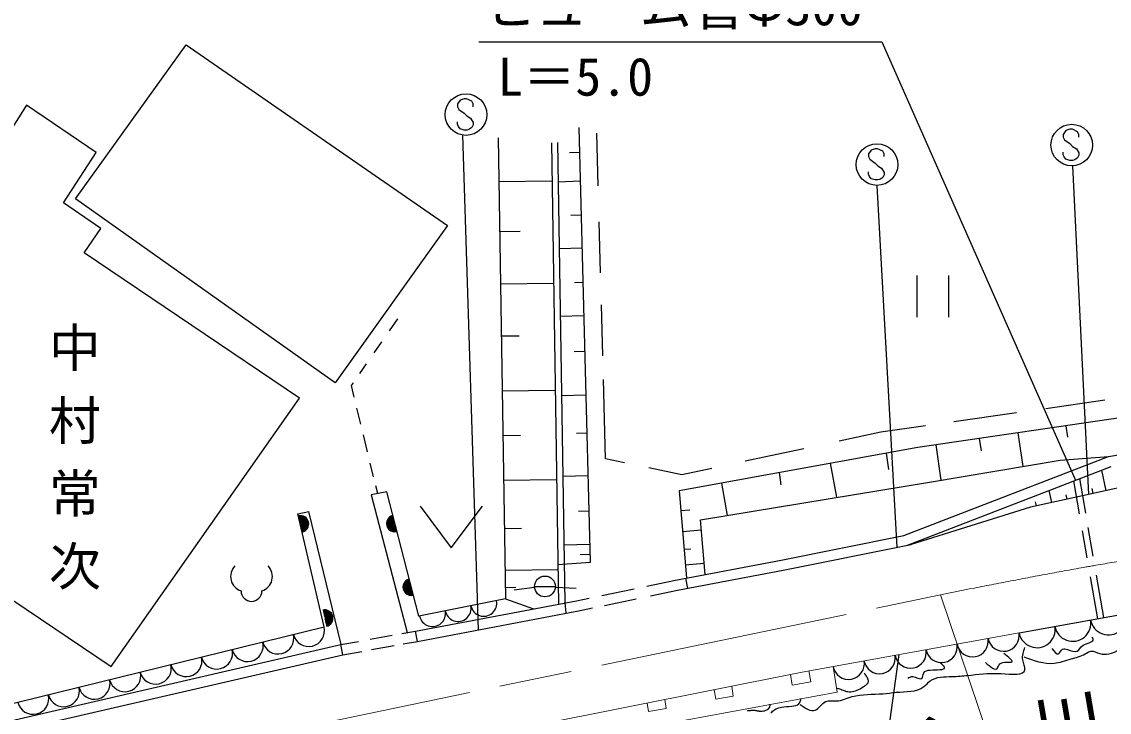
# Model space of a CAD drawing. Units: millimetres, scale not verified. Extents: x 40000 to 680000, y 20000 to 380000.
# Drawn here: x 179403 to 231703, y 293066 to 326250 of the extents above; entities that cross this region are included whole.
import ezdxf
from ezdxf.enums import TextEntityAlignment as Align

# ---------------------------------------------------------------- set-up
doc = ezdxf.new("R2010")
doc.units = ezdxf.units.MM
doc.header["$LTSCALE"] = 1000
doc.linetypes.add('CHAIN', pattern=[18.5, 12, -1.5, 3.5, -1.5])
for name, color, linetype, lineweight in [('M-BGD', 7, 'Continuous', 25), ('M-BMK', 2, 'CHAIN', 13), ('M-STR-HTXT', 7, 'Continuous', 13), ('M-STR-STR3', 7, 'Continuous', 25), ('M-STR-STRC', 7, 'Continuous', 25)]:
    doc.layers.add(name, color=color, linetype=linetype, lineweight=lineweight)
doc.styles.add('@ＭＳ ゴシック', font='')
doc.styles.add('ＭＳ ゴシック', font='')
doc.styles.get('@ＭＳ ゴシック').set_extended_font_data('@MS Gothic')
doc.styles.get('ＭＳ ゴシック').set_extended_font_data('MS Gothic')

msp = doc.modelspace()

# ---------------------------------------------------------------- linework, layer by layer
at = {"layer": 'M-BGD'}
for p, q in [((181993, 317748), (187308, 325144)), ((187308, 325144), (199886, 316464)), ((179629, 322240), (178364, 320233)), ((182987, 319972), (179629, 322240)), ((206750, 300277), (206205, 321169)), ((202312, 320672), (202670, 298516)), ((207132, 318364), (207066, 320901)), ((204873, 320437), (205218, 298263)), ((205173, 320442), (205517, 298319)), ((181417, 317551), (182987, 319972)), ((205752, 319967), (206236, 319983)), ((204902, 318594), (202346, 318563)), ((205207, 318564), (206272, 318599)), ((183205, 316308), (181417, 317551)), ((194482, 308891), (181993, 317748)), ((205810, 316949), (206314, 316966)), ((199886, 316464), (194482, 308891)), ((207241, 314189), (207177, 316640)), ((182398, 315153), (183205, 316308)), ((202385, 316175), (203380, 316187)), ((205252, 315354), (206356, 315389)), ((192756, 308153), (182398, 315153)), ((222466, 312049), (222466, 314049)), ((223966, 314049), (223966, 312049)), ((204978, 313674), (202426, 313643)), ((205980, 313720), (206399, 313734)), ((207345, 310199), (207281, 312648)), ((197090, 311403), (197485, 311971)), ((205303, 312094), (206441, 312128)), ((196346, 310334), (196722, 310875)), ((202466, 311153), (203328, 311163)), ((205970, 310403), (206485, 310419)), ((195661, 309351), (195985, 309817)), ((195257, 308772), (195350, 308905)), ((195396, 308201), (195257, 308772)), ((207474, 305251), (207375, 309062)), ((183706, 295266), (192756, 308153)), ((205057, 308524), (202496, 308493)), ((205362, 308294), (206538, 308328)), ((239909, 308335), (222490, 305795)), ((231485, 308059), (228653, 307654)), ((195712, 306910), (195522, 307687)), ((227243, 307453), (224226, 307022)), ((206076, 306474), (206588, 306491)), ((220720, 306521), (218709, 306092)), ((222861, 306827), (220720, 306521)), ((227557, 304884), (227328, 306501)), ((229717, 306279), (229639, 306838)), ((231661, 305365), (238275, 306482)), ((196034, 305587), (195835, 306403)), ((202543, 306368), (203385, 306378)), ((225555, 305628), (225471, 306230)), ((222490, 305795), (211013, 303708)), ((217012, 305730), (214195, 305129)), ((221106, 304736), (220994, 305523)), ((223626, 304226), (223383, 305925)), ((196327, 304386), (196167, 305043)), ((208389, 305059), (207474, 305251)), ((218596, 303395), (218304, 305034)), ((221828, 301568), (231661, 305365)), ((223055, 304131), (229337, 305182)), ((229337, 305182), (231661, 305365)), ((238228, 305201), (230415, 303463)), ((205423, 304404), (206641, 304438)), ((211149, 304480), (209566, 304812)), ((212584, 304786), (211149, 304480)), ((215926, 304000), (215842, 304586)), ((222008, 301102), (231794, 304880)), ((231325, 304699), (231544, 303714)), ((196524, 303580), (196436, 303940)), ((205125, 304234), (202578, 304203)), ((212038, 302312), (223055, 304131)), ((213346, 302528), (213068, 304082)), ((229986, 304182), (230260, 302602)), ((230271, 304292), (230560, 302627)), ((196953, 303666), (196213, 303518)), ((196213, 303518), (197934, 296891)), ((198497, 297682), (196953, 303666)), ((211013, 303708), (211367, 299519)), ((230415, 303463), (227910, 302927)), ((228797, 303723), (228925, 303145)), ((229679, 303306), (229634, 303516)), ((230933, 303578), (230880, 303827)), ((198558, 302964), (200058, 300964)), ((200058, 300964), (201558, 302964)), ((227910, 302927), (222172, 301127)), ((228202, 302990), (228162, 303176)), ((173109, 302396), (183706, 295266)), ((192673, 302596), (193216, 302716)), ((193940, 297166), (192673, 302596)), ((194770, 296325), (193216, 302716)), ((206183, 302723), (206686, 302740)), ((211093, 302757), (211525, 302792)), ((212277, 299691), (212038, 302312)), ((202615, 301895), (203442, 301905)), ((212084, 301814), (211179, 301740)), ((230402, 301785), (230627, 300492)), ((230678, 301952), (230917, 300571)), ((215932, 300382), (221828, 301568)), ((205474, 301104), (206728, 301138)), ((211250, 300899), (211579, 300926)), ((216027, 299892), (222172, 301127)), ((205188, 300166), (206750, 300277)), ((206255, 300650), (206740, 300666)), ((210849, 299421), (215932, 300382)), ((212227, 300214), (211314, 300141)), ((205193, 299904), (202648, 299873)), ((210947, 298930), (216027, 299892)), ((209467, 299132), (210849, 299421)), ((211325, 299511), (211415, 299019)), ((230786, 299572), (231135, 297561)), ((231076, 299656), (231431, 297614)), ((202661, 299064), (203166, 299081)), ((204067, 299054), (203077, 298934)), ((204066, 299111), (205066, 299111)), ((205067, 299084), (206067, 299034)), ((207298, 298680), (208851, 299004)), ((209648, 298660), (210947, 298930)), ((198344, 296964), (206078, 298425)), ((202670, 298516), (198497, 297682)), ((202670, 298516), (204009, 298034)), ((205517, 298342), (205575, 297822)), ((206078, 298425), (206699, 298555)), ((207434, 298198), (208949, 298514)), ((198435, 296472), (206175, 297935)), ((206175, 297935), (206854, 298077)), ((227365, 296889), (232530, 297809)), ((176262, 292821), (193940, 297166)), ((196160, 296574), (197224, 296764)), ((197687, 296846), (198344, 296964)), ((198435, 296472), (198344, 296964)), ((176276, 292062), (194749, 296321)), ((194749, 296321), (195604, 296474)), ((194849, 295831), (194749, 296321)), ((196225, 296077), (197313, 296272)), ((197752, 296350), (198435, 296472)), ((176389, 291575), (194849, 295831)), ((194849, 295831), (195753, 295993))]:
    msp.add_line(p, q, dxfattribs=at)
at = {"layer": 'M-BGD', "lineweight": 13}
for p, q in [((216932, 294997), (227365, 296889)), ((204148, 292440), (216932, 294997)), ((217263, 295057), (217344, 294534)), ((218423, 295267), (218613, 294038)), ((216372, 294885), (216451, 294369)), ((216451, 294369), (217344, 294534)), ((218613, 294038), (206223, 291751)), ((212706, 294151), (212777, 293691)), ((213545, 294319), (213618, 293846)), ((209543, 293095), (209480, 293506)), ((210388, 293250), (210323, 293675)), ((212777, 293691), (213618, 293846)), ((209544, 293094), (210388, 293250))]:
    msp.add_line(p, q, dxfattribs=at)
at = {"layer": 'M-BGD'}
for points in [[(218582, 294228), (218617, 294222), (218675, 294208), (218732, 294190), (218789, 294170), (218845, 294148), (218902, 294126), (218959, 294105), (219016, 294086), (219073, 294071), (219129, 294059), (219203, 294051), (219277, 294052), (219351, 294061), (219425, 294077), (219499, 294099), (219573, 294127), (219647, 294160), (219722, 294197), (219796, 294239), (219871, 294283), (219903, 294303), (219934, 294323), (219964, 294344), (219993, 294365), (220020, 294387), (220045, 294410), (220067, 294433), (220086, 294457), (220101, 294482), (220112, 294507), (220120, 294545), (220120, 294585), (220112, 294626), (220097, 294668), (220077, 294712), (220051, 294756), (220022, 294801), (219991, 294847), (219957, 294892), (219923, 294938)], [(214307, 293140), (214343, 293145), (214379, 293149), (214415, 293153), (214451, 293157), (214487, 293160), (214523, 293162), (214558, 293163), (214593, 293163), (214628, 293161), (214663, 293158), (214685, 293155), (214708, 293152), (214730, 293148), (214753, 293144), (214775, 293139), (214798, 293135), (214821, 293131), (214845, 293128), (214869, 293125), (214894, 293122), (214951, 293120), (215010, 293123), (215069, 293130), (215127, 293141), (215183, 293158), (215235, 293180), (215281, 293206), (215321, 293238), (215352, 293275), (215374, 293318), (215379, 293334), (215383, 293351), (215386, 293368), (215388, 293385), (215390, 293403), (215391, 293422), (215391, 293440), (215391, 293453)], [(215425, 293032), (215469, 293073), (215514, 293113), (215560, 293151), (215608, 293187), (215659, 293219), (215712, 293247), (215819, 293286), (215935, 293312), (216055, 293328), (216178, 293338), (216300, 293346), (216418, 293355), (216528, 293370), (216627, 293392), (216712, 293427), (216780, 293478), (216818, 293529), (216846, 293589), (216864, 293658), (216873, 293724)]]:
    msp.add_lwpolyline(points, dxfattribs=at)
msp.add_circle((204566, 299111), 500, dxfattribs=at)
for centre, radius, start, end in [((192804, 302113), 400, 283.134, 103.134), ((192804, 302113), 400, 283.134, 103.134), ((192804, 302113), 350, 283.134, 103.134), ((192804, 302113), 300, 283.134, 103.134), ((192804, 302113), 250, 283.134, 103.134), ((192804, 302113), 200, 283.134, 103.134), ((197348, 302136), 400, 104.4703, 284.4703), ((197348, 302136), 400, 104.4703, 284.4703), ((197348, 302136), 350, 104.4703, 284.4703), ((197348, 302136), 300, 104.4703, 284.4703), ((197348, 302136), 250, 104.4703, 284.4703), ((197348, 302136), 200, 104.4703, 284.4703), ((192804, 302113), 150, 283.134, 103.134), ((192804, 302113), 100, 283.134, 103.134), ((192804, 302113), 50, 283.134, 103.134), ((197348, 302136), 150, 104.4703, 284.4703), ((197348, 302136), 100, 104.4703, 284.4703), ((197348, 302136), 50, 104.4703, 284.4703), ((190174, 299589), 727, 135.7958, 252.2769), ((190731, 299589), 727, 287.7231, 44.2042), ((198137, 299078), 400, 104.4703, 284.4703), ((198137, 299078), 400, 104.4703, 284.4703), ((198137, 299078), 350, 104.4703, 284.4703), ((198137, 299078), 300, 104.4703, 284.4703), ((198137, 299078), 250, 104.4703, 284.4703), ((198137, 299078), 200, 104.4703, 284.4703), ((198137, 299078), 150, 104.4703, 284.4703), ((198137, 299078), 100, 104.4703, 284.4703), ((190453, 298896), 500, 180.0001, 359.9999), ((198137, 299078), 50, 104.4703, 284.4703), ((200387, 298060), 629, 191.3099, 11.3099), ((201620, 298306), 629, 191.3099, 11.3099), ((193971, 297588), 400, 283.134, 103.134), ((193971, 297588), 400, 283.134, 103.134), ((193971, 297588), 350, 283.134, 103.134), ((193971, 297588), 300, 283.134, 103.134), ((193971, 297588), 250, 283.134, 103.134), ((193971, 297588), 200, 283.134, 103.134), ((193971, 297588), 150, 283.134, 103.134), ((193971, 297588), 100, 283.134, 103.134), ((193971, 297588), 50, 283.134, 103.134), ((199154, 297813), 629, 191.3099, 11.3099), ((231669, 297656), 874, 190.105, 10.105), ((193204, 296985), 758, 193.806, 13.806), ((228226, 297042), 874, 190.105, 10.105), ((229947, 297349), 874, 190.105, 10.105), ((191731, 296623), 758, 193.806, 13.806), ((225129, 296483), 757, 190.2801, 10.2801), ((226620, 296754), 757, 190.2801, 10.2801), ((188784, 295898), 758, 193.806, 13.806), ((190257, 296260), 758, 193.806, 13.806), ((222149, 295943), 757, 190.2801, 10.2801), ((223639, 296213), 757, 190.2801, 10.2801), ((187311, 295536), 758, 193.806, 13.806), ((219168, 295402), 757, 190.2801, 10.2801), ((220658, 295673), 757, 190.2801, 10.2801), ((184365, 294812), 758, 193.806, 13.806), ((185838, 295174), 758, 193.806, 13.806), ((182892, 294450), 758, 193.806, 13.806), ((181418, 294088), 758, 193.806, 13.806), ((179945, 293726), 758, 193.806, 13.806)]:
    msp.add_arc(centre, radius, start, end, dxfattribs=at)
for points, knots in [([(227597, 295732), (228081, 295553), (228565, 295375), (229046, 295421), (229323, 295448), (229599, 295550), (229873, 295628), (230103, 295694), (230332, 295743), (230546, 295870), (230638, 295924), (230728, 295993), (230822, 296008), (230958, 296028), (231103, 295934), (231253, 295887), (231397, 295842), (231546, 295840), (231684, 295870), (232050, 295948), (232344, 296241), (232754, 296266), (233095, 296287), (233516, 296122), (233702, 296318), (233784, 296404), (233820, 296560), (233909, 296680), (233990, 296790), (234116, 296871), (234150, 296973), (234194, 297101), (234094, 297261), (233995, 297422)], [0, 0, 0, 0, 1, 1, 1, 2, 2, 2, 3, 3, 3, 4, 4, 4, 5, 5, 5, 6, 6, 6, 7, 7, 7, 8, 8, 8, 9, 9, 9, 10, 10, 10, 11, 11, 11, 11]), ([(228942, 296128), (229062, 295973), (229181, 295817), (229270, 295870), (229332, 295907), (229380, 296048), (229460, 296094), (229525, 296132), (229612, 296106), (229701, 296077), (229873, 296019), (230051, 295948), (230167, 296008), (230263, 296057), (230316, 296196), (230443, 296284), (230625, 296410), (230959, 296427), (230925, 296577), (230919, 296608), (230896, 296644), (230874, 296680)], [0, 0, 0, 0, 1, 1, 1, 2, 2, 2, 3, 3, 3, 4, 4, 4, 5, 5, 5, 6, 6, 6, 7, 7, 7, 7]), ([(216836, 293438), (217095, 293258), (217354, 293077), (217560, 293162), (217733, 293233), (217869, 293490), (218060, 293576), (218213, 293644), (218401, 293603), (218577, 293610), (218845, 293622), (219085, 293745), (219336, 293817), (219812, 293955), (220328, 293914), (220819, 293955), (221031, 293973), (221239, 294007), (221457, 294024), (221920, 294061), (222433, 294027), (222785, 294300), (222893, 294384), (222986, 294496), (223096, 294576), (223379, 294782), (223774, 294771), (224148, 294783), (224407, 294792), (224657, 294812), (224889, 294835), (225397, 294886), (225823, 294954), (226511, 294921), (226999, 294898), (227620, 294825), (227649, 295111), (227661, 295229), (227572, 295409), (227545, 295577), (227511, 295791), (227580, 295986), (227649, 296180)], [0, 0, 0, 0, 1, 1, 1, 2, 2, 2, 3, 3, 3, 4, 4, 4, 5, 5, 5, 6, 6, 6, 7, 7, 7, 8, 8, 8, 9, 9, 9, 10, 10, 10, 11, 11, 11, 12, 12, 12, 13, 13, 13, 14, 14, 14, 14]), ([(225752, 295456), (225984, 295252), (226216, 295048), (226321, 295180), (226361, 295230), (226382, 295328), (226442, 295387), (226589, 295534), (226968, 295440), (227028, 295490), (227084, 295538), (226858, 295712), (226631, 295887)], [0, 0, 0, 0, 1, 1, 1, 2, 2, 2, 3, 3, 3, 4, 4, 4, 4]), ([(222009, 294697), (222085, 294743), (222161, 294788), (222251, 294783), (222406, 294774), (222601, 294613), (222682, 294680), (222736, 294724), (222738, 294868), (222785, 294956), (222840, 295056), (222953, 295082), (223096, 295094), (223391, 295119), (223813, 295088), (223786, 295214), (223774, 295269), (223676, 295354), (223579, 295439)], [0, 0, 0, 0, 1, 1, 1, 2, 2, 2, 3, 3, 3, 4, 4, 4, 5, 5, 5, 6, 6, 6, 6])]:
    msp.add_open_spline(points, degree=3, knots=knots, dxfattribs=at)
at = {"layer": 'M-BMK'}
msp.add_line((171068, 287805), (223591, 298714), dxfattribs=at)
msp.add_open_spline([(223591, 298714), (226076, 299205), (228560, 299696), (231055, 300129), (233421, 300539), (235796, 300898), (238178, 301205), (241082, 301578), (243996, 301874), (246914, 302101), (249227, 302281), (251542, 302418), (253858, 302563), (255702, 302678), (257546, 302798), (259392, 302844), (260820, 302880), (262250, 302871), (263680, 302863)], degree=3, knots=[0, 0, 0, 0, 1, 1, 1, 2, 2, 2, 3, 3, 3, 4, 4, 4, 5, 5, 5, 6, 6, 6, 6], dxfattribs=at)
at = {"layer": 'M-STR-HTXT'}
msp.add_line((223591, 298714), (228345, 284648), dxfattribs=at)
at = {"layer": 'M-STR-STR3'}
for p, q in [((201391, 325286), (220771, 325286)), ((220771, 325286), (230078, 304217))]:
    msp.add_line(p, q, dxfattribs=at)
at = {"layer": 'M-STR-STRC'}
for p, q in [((200486, 322486), (200362, 322301)), ((200362, 322301), (200365, 322170)), ((200365, 322170), (200428, 322041)), ((200678, 322551), (200486, 322486)), ((200799, 322549), (200678, 322551)), ((201049, 322430), (200799, 322549)), ((201113, 322299), (201049, 322430)), ((201113, 322170), (201113, 322299)), ((200428, 322041), (200683, 321859)), ((200683, 321859), (200812, 321727)), ((200812, 321727), (200991, 321611)), ((200365, 321322), (200362, 321443)), ((200404, 321219), (200365, 321322)), ((200488, 321108), (200404, 321219)), ((201052, 321169), (200910, 321077)), ((200991, 321611), (201118, 321411)), ((201113, 321301), (201052, 321169)), ((201118, 321411), (201113, 321301)), ((200675, 321048), (200488, 321108)), ((200593, 320804), (201357, 297024)), ((200810, 321048), (200675, 321048)), ((200910, 321077), (200810, 321048)), ((229616, 321021), (229492, 320837)), ((229492, 320837), (229494, 320705)), ((229494, 320705), (229558, 320576)), ((229808, 321087), (229616, 321021)), ((229929, 321085), (229808, 321087)), ((230179, 320966), (229929, 321085)), ((230242, 320834), (230179, 320966)), ((230242, 320705), (230242, 320834)), ((220249, 320085), (220125, 319900)), ((220441, 320151), (220249, 320085)), ((220562, 320148), (220441, 320151)), ((220813, 320029), (220562, 320148)), ((229558, 320576), (229813, 320395)), ((229813, 320395), (229942, 320263)), ((229942, 320263), (230121, 320147)), ((230121, 320147), (230248, 319947)), ((220125, 319900), (220128, 319769)), ((220128, 319769), (220191, 319640)), ((220191, 319640), (220447, 319458)), ((220876, 319898), (220813, 320029)), ((220876, 319769), (220876, 319898)), ((229494, 319857), (229492, 319979)), ((229534, 319755), (229494, 319857)), ((229618, 319644), (229534, 319755)), ((229805, 319584), (229618, 319644)), ((229940, 319584), (229805, 319584)), ((230040, 319613), (229940, 319584)), ((230182, 319705), (230040, 319613)), ((230242, 319836), (230182, 319705)), ((230248, 319947), (230242, 319836)), ((220128, 318921), (220125, 319042)), ((220447, 319458), (220576, 319326)), ((220576, 319326), (220755, 319210)), ((220755, 319210), (220881, 319010)), ((229930, 319325), (230698, 303526)), ((220167, 318818), (220128, 318921)), ((220252, 318707), (220167, 318818)), ((220439, 318647), (220252, 318707)), ((220573, 318647), (220439, 318647)), ((220673, 318676), (220573, 318647)), ((220815, 318768), (220673, 318676)), ((220876, 318900), (220815, 318768)), ((220881, 319010), (220876, 318900)), ((220531, 318388), (221485, 300989)), ((219729, 281982), (221593, 295842))]:
    msp.add_line(p, q, dxfattribs=at)
for centre in [(200769, 321789), (229899, 320324), (220533, 319388)]:
    msp.add_circle(centre, 1000, dxfattribs=at)

# ---------------------------------------------------------------- texts
at = {"layer": 'M-STR-HTXT', "style": 'ＭＳ ゴシック'}
msp.add_text('黒\u3000ヶ\u3000谷\u3000川', height=2566, rotation=9.694, dxfattribs=at).set_placement((207261, 288558), align=Align.MIDDLE_LEFT)
at = {"layer": 'M-STR-HTXT', "insert": (180779, 304861), "char_height": 1833, "attachment_point": 8, "rotation": 270, "style": '@ＭＳ ゴシック'}
msp.add_mtext('\\T1.4;中村常次', dxfattribs=at)
at = {"layer": 'M-STR-STR3', "style": 'ＭＳ ゴシック'}
for s, p in [('ヒューム管Φ300', (201621, 326997)), ('L＝5.0', (202277, 323614))]:
    msp.add_text(s, height=1833, dxfattribs=at).set_placement(p, align=Align.MIDDLE_LEFT)

doc.saveas('drawing.dxf')
